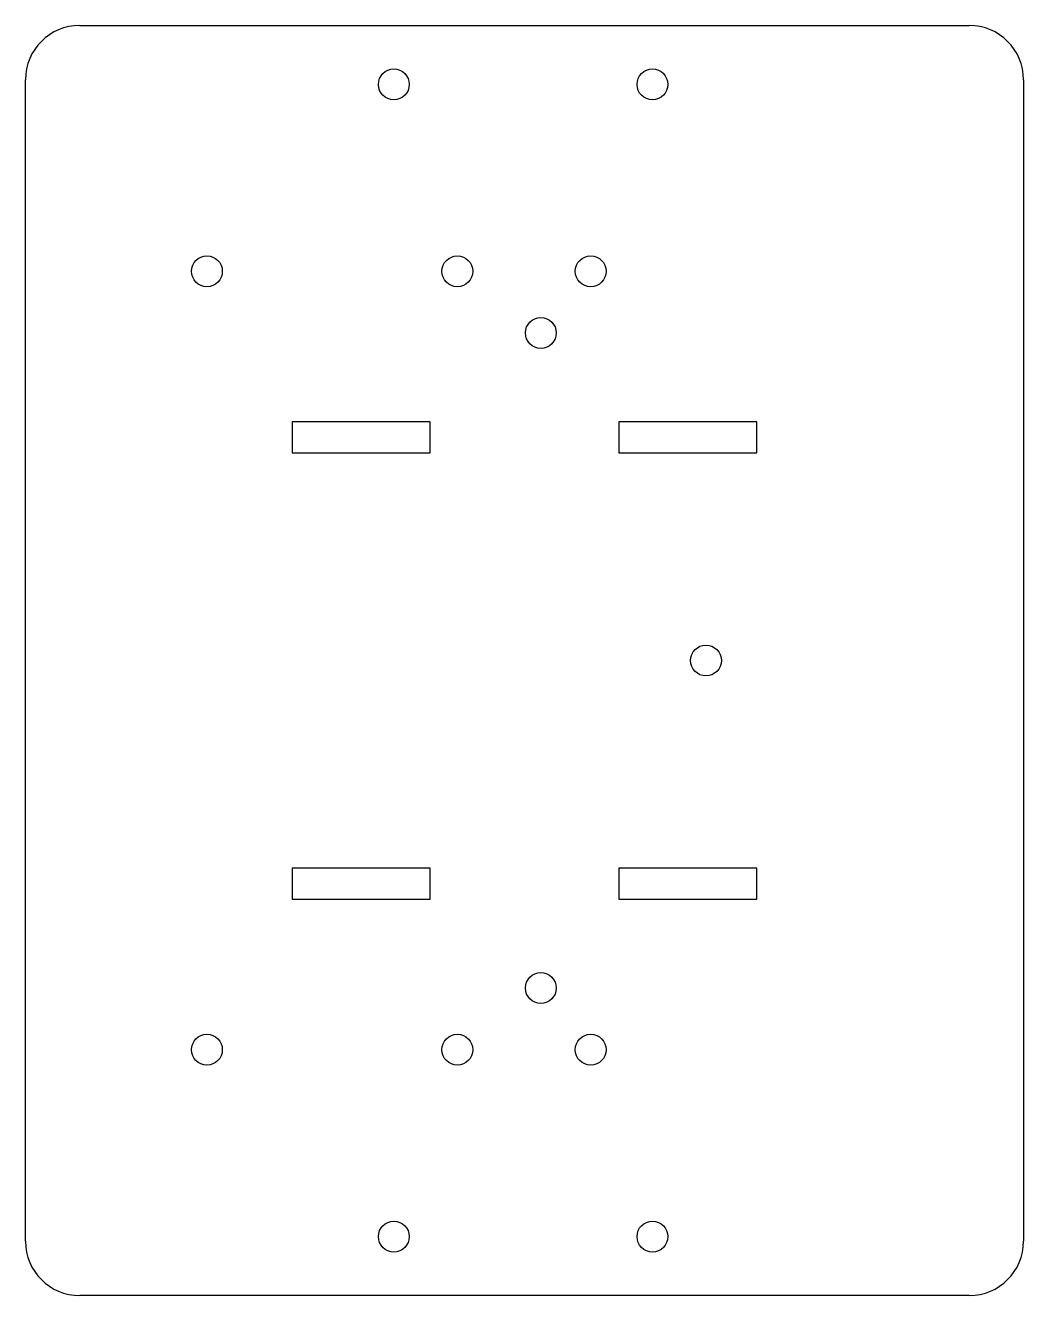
# Model space of a CAD drawing. Header units: millimetres. Extents: x -55 to 55, y -70 to 70.
import ezdxf

# ---------------------------------------------------------------- set-up
doc = ezdxf.new("R2010")
doc.units = ezdxf.units.MM

msp = doc.modelspace()

# ---------------------------------------------------------------- linework, layer by layer
for p, q in [((-49, 70), (49, 70)), ((-55, -64), (-55, 64)), ((55, 64), (55, -64)), ((-25.6, 26.3), (-25.6, 22.9)), ((-10.4, 26.3), (-25.6, 26.3)), ((-10.4, 22.9), (-10.4, 26.3)), ((10.4, 26.3), (10.4, 22.9)), ((25.6, 26.3), (10.4, 26.3)), ((25.6, 22.9), (25.6, 26.3)), ((-25.6, 22.9), (-10.4, 22.9)), ((10.4, 22.9), (25.6, 22.9)), ((-25.6, -22.9), (-25.6, -26.3)), ((-10.4, -22.9), (-25.6, -22.9)), ((-10.4, -26.3), (-10.4, -22.9)), ((10.4, -22.9), (10.4, -26.3)), ((25.6, -22.9), (10.4, -22.9)), ((25.6, -26.3), (25.6, -22.9)), ((-25.6, -26.3), (-10.4, -26.3)), ((10.4, -26.3), (25.6, -26.3)), ((49, -70), (-49, -70))]:
    msp.add_line(p, q)
for centre in [(-14.4, 63.5), (14.1, 63.5), (-35, 42.9), (-7.4, 42.9), (7.3, 42.9), (1.8, 36.1), (20, 0), (1.8, -36.1), (-35, -42.9), (-7.4, -42.9), (7.3, -42.9), (-14.4, -63.5), (14.1, -63.5)]:
    msp.add_circle(centre, 1.7)
for centre, start, end in [((-49, 64), 90, 180), ((49, 64), 0, 90), ((-49, -64), 180, 270), ((49, -64), -90, 0)]:
    msp.add_arc(centre, 6, start, end)

doc.saveas('drawing.dxf')
